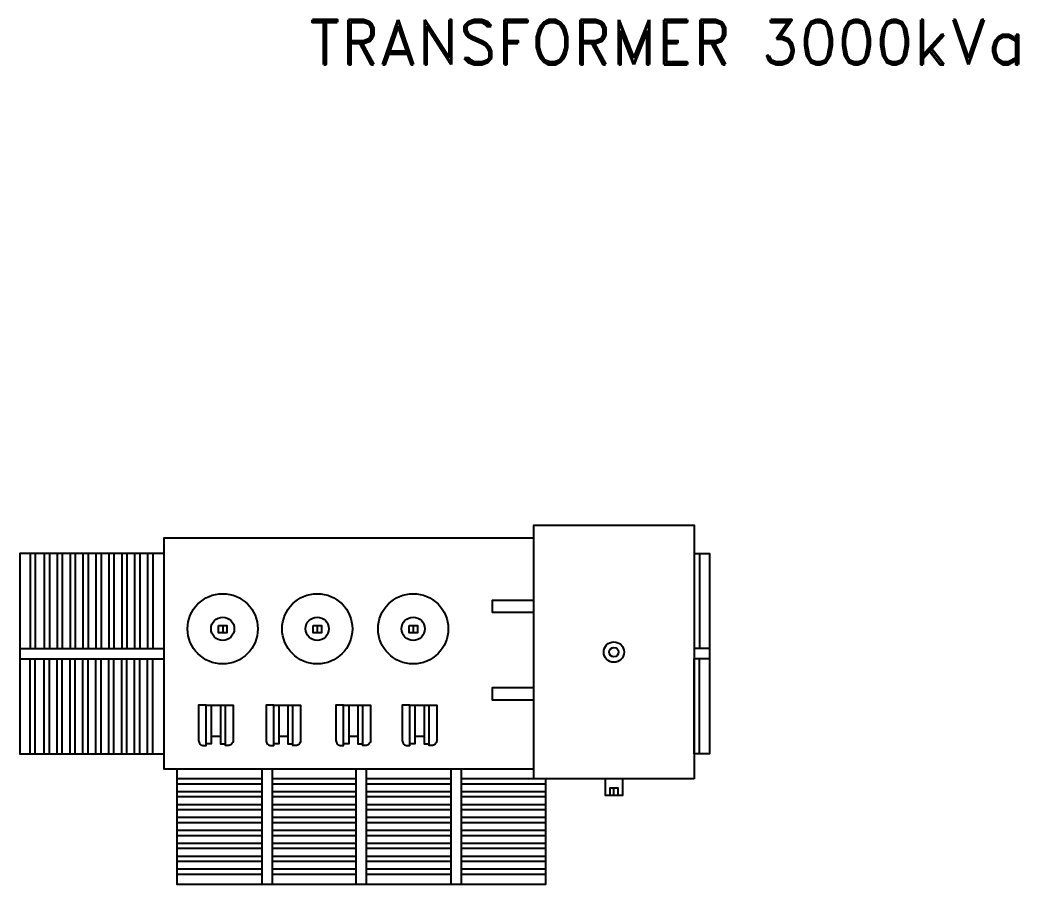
# Model space of a CAD drawing. Header units: millimetres. Extents: x 20927 to 53748, y 38421 to 54891.
# Drawn here: x 49207 to 51906, y 41481 to 43817 of the extents above; entities that cross this region are included whole.
import ezdxf
from ezdxf.enums import TextEntityAlignment as Align

# ---------------------------------------------------------------- set-up
doc = ezdxf.new("R2010")
doc.units = ezdxf.units.MM
for name, color, linetype in [('Btrans.', 2, 'Continuous'), ('DETAIL', 4, 'Continuous'), ('TRANS', 2, 'Continuous')]:
    doc.layers.add(name, color=color, linetype=linetype)
doc.styles.add('tx1', font='romand.shx')

msp = doc.modelspace()

# ---------------------------------------------------------------- linework, layer by layer
at = {"layer": 'DETAIL', "ltscale": 0.25}
for p, q in [((49234.5, 42374.6), (49234.5, 42117.7)), ((49248.5, 42374.6), (49248.5, 42117.7)), ((49272.7, 42374.6), (49272.7, 42117.7)), ((49286.7, 42374.6), (49286.7, 42117.7)), ((49307.7, 42374.6), (49307.7, 42117.7)), ((49321.6, 42374.6), (49321.6, 42117.7)), ((49342.6, 42374.6), (49342.6, 42117.7)), ((49356.5, 42374.6), (49356.5, 42117.7)), ((49377.5, 42374.6), (49377.5, 42117.7)), ((49391.4, 42374.6), (49391.4, 42117.7)), ((49412.4, 42374.6), (49412.4, 42117.7)), ((49426.3, 42374.6), (49426.3, 42117.7)), ((49447.3, 42374.6), (49447.3, 42117.7)), ((49461.2, 42374.6), (49461.2, 42117.7)), ((49482.2, 42374.6), (49482.2, 42117.7)), ((49496.1, 42374.6), (49496.1, 42117.7)), ((49517.1, 42374.6), (49517.1, 42117.7)), ((49531.1, 42374.6), (49531.1, 42117.7)), ((49552, 42374.6), (49552, 42117.7)), ((49566, 42374.6), (49566, 42117.7)), ((51030.7, 42374.6), (51030.7, 42117.7)), ((51044.6, 42374.6), (51044.6, 42117.7)), ((49207.1, 42117.7), (49596.5, 42117.7)), ((51072.1, 42117.7), (51030, 42117.7)), ((49207.1, 42089.8), (49596.5, 42089.8)), ((49234.5, 41832.9), (49234.5, 42089.8)), ((49248.5, 41832.9), (49248.5, 42089.8)), ((49272.7, 41832.9), (49272.7, 42089.8)), ((49286.7, 41832.9), (49286.7, 42089.8)), ((49307.7, 41832.9), (49307.7, 42089.8)), ((49321.6, 41832.9), (49321.6, 42089.8)), ((49342.6, 41832.9), (49342.6, 42089.8)), ((49356.5, 41832.9), (49356.5, 42089.8)), ((49377.5, 41832.9), (49377.5, 42089.8)), ((49391.4, 41832.9), (49391.4, 42089.8)), ((49412.4, 41832.9), (49412.4, 42089.8)), ((49426.3, 41832.9), (49426.3, 42089.8)), ((49447.3, 41832.9), (49447.3, 42089.8)), ((49461.2, 41832.9), (49461.2, 42089.8)), ((49482.2, 41832.9), (49482.2, 42089.8)), ((49496.1, 41832.9), (49496.1, 42089.8)), ((49517.1, 41832.9), (49517.1, 42089.8)), ((49531.1, 41832.9), (49531.1, 42089.8)), ((49552, 41832.9), (49552, 42089.8)), ((49566, 41832.9), (49566, 42089.8)), ((51072.1, 42089.8), (51030, 42089.8)), ((51030.7, 41832.9), (51030.7, 42089.8)), ((51044.6, 41832.9), (51044.6, 42089.8)), ((49710.9, 41964.3), (49762.8, 41964.3)), ((49893.4, 41964.3), (49945.2, 41964.3)), ((50082.3, 41964.3), (50134.2, 41964.3)), ((50261.7, 41964.3), (50313.5, 41964.3)), ((49862.3, 41481), (49862.3, 41792.8)), ((49890.3, 41481), (49890.3, 41792.8)), ((50116.2, 41481), (50116.2, 41792.8)), ((50144.1, 41481), (50144.1, 41792.8)), ((50372.8, 41481), (50372.8, 41792.8)), ((50400.7, 41481), (50400.7, 41792.8)), ((49631, 41766.2), (49862.3, 41766.2)), ((49890.3, 41766.2), (50116.2, 41766.2)), ((50144.1, 41766.2), (50372.8, 41766.2)), ((50400.7, 41766.2), (50596.4, 41766.2)), ((49631, 41752.2), (49862.3, 41752.2)), ((49631, 41731.3), (49862.3, 41731.3)), ((49890.3, 41752.2), (50116.2, 41752.2)), ((49890.3, 41731.3), (50116.2, 41731.3)), ((50144.1, 41752.2), (50372.8, 41752.2)), ((50144.1, 41731.3), (50372.8, 41731.3)), ((50400.7, 41752.2), (50629.3, 41752.2)), ((50400.7, 41731.3), (50629.3, 41731.3)), ((50813.2, 41720.4), (50813.2, 41740.9)), ((49631, 41717.3), (49862.3, 41717.3)), ((49890.3, 41717.3), (50116.2, 41717.3)), ((50144.1, 41717.3), (50372.8, 41717.3)), ((50400.7, 41717.3), (50629.3, 41717.3)), ((49631, 41696.4), (49862.3, 41696.4)), ((49631, 41682.4), (49862.3, 41682.4)), ((49890.3, 41696.4), (50116.2, 41696.4)), ((49890.3, 41682.4), (50116.2, 41682.4)), ((50144.1, 41696.4), (50372.8, 41696.4)), ((50144.1, 41682.4), (50372.8, 41682.4)), ((50400.7, 41696.4), (50629.3, 41696.4)), ((50400.7, 41682.4), (50629.3, 41682.4)), ((49631, 41661.5), (49862.3, 41661.5)), ((49631, 41647.5), (49862.3, 41647.5)), ((49890.3, 41661.5), (50116.2, 41661.5)), ((49890.3, 41647.5), (50116.2, 41647.5)), ((50144.1, 41661.5), (50372.8, 41661.5)), ((50144.1, 41647.5), (50372.8, 41647.5)), ((50400.7, 41661.5), (50629.3, 41661.5)), ((50400.7, 41647.5), (50629.3, 41647.5)), ((49631, 41626.6), (49862.3, 41626.6)), ((49890.3, 41626.6), (50116.2, 41626.6)), ((50144.1, 41626.6), (50372.8, 41626.6)), ((50400.7, 41626.6), (50629.3, 41626.6)), ((49631, 41612.6), (49862.3, 41612.6)), ((49890.3, 41612.6), (50116.2, 41612.6)), ((50144.1, 41612.6), (50372.8, 41612.6)), ((50400.7, 41612.6), (50629.3, 41612.6)), ((49631, 41591.7), (49862.3, 41591.7)), ((49631, 41577.7), (49862.3, 41577.7)), ((49890.3, 41591.7), (50116.2, 41591.7)), ((49890.3, 41577.7), (50116.2, 41577.7)), ((50144.1, 41591.7), (50372.8, 41591.7)), ((50144.1, 41577.7), (50372.8, 41577.7)), ((50400.7, 41591.7), (50629.3, 41591.7)), ((50400.7, 41577.7), (50629.3, 41577.7)), ((49631, 41556.7), (49862.3, 41556.7)), ((49631, 41542.8), (49862.3, 41542.8)), ((49890.3, 41556.7), (50116.2, 41556.7)), ((49890.3, 41542.8), (50116.2, 41542.8)), ((50144.1, 41556.7), (50372.8, 41556.7)), ((50144.1, 41542.8), (50372.8, 41542.8)), ((50400.7, 41556.7), (50629.3, 41556.7)), ((50400.7, 41542.8), (50629.3, 41542.8)), ((49631, 41521.8), (49862.3, 41521.8)), ((49890.3, 41521.8), (50116.2, 41521.8)), ((50144.1, 41521.8), (50372.8, 41521.8)), ((50400.7, 41521.8), (50629.3, 41521.8)), ((49631, 41507.9), (49862.3, 41507.9)), ((49890.3, 41507.9), (50116.2, 41507.9)), ((50144.1, 41507.9), (50372.8, 41507.9)), ((50400.7, 41507.9), (50629.3, 41507.9))]:
    msp.add_line(p, q, dxfattribs=at)
at = {"layer": 'DETAIL', "color": 241, "ltscale": 0.25}
for p, q in [((49755.3, 42180), (49755.3, 42160.1)), ((50011.1, 42180), (50011.1, 42160.1)), ((50270.6, 42180), (50270.6, 42160.1))]:
    msp.add_line(p, q, dxfattribs=at)
at = {"layer": 'DETAIL', "ltscale": 0.25}
msp.add_lwpolyline([(51030, 41765.1), (50596.4, 41765.1), (50596.4, 42451.1), (51030, 42451.1)], close=True, dxfattribs=at)
for points in [[(50596.4, 42214.9), (50484.7, 42214.9), (50484.7, 42248.7), (50596.4, 42248.7)], [(50596.4, 41978.4), (50484.7, 41978.4), (50484.7, 42012.2), (50596.4, 42012.2)], [(49724.6, 41964.3), (49724.6, 41860.3), (49710.9, 41860.3)], [(49749.1, 41964.3), (49749.1, 41860.3), (49762.8, 41860.3)], [(49907, 41964.3), (49907, 41860.3), (49893.4, 41860.3)], [(49931.6, 41964.3), (49931.6, 41860.3), (49945.2, 41860.3)], [(50096, 41964.3), (50096, 41860.3), (50082.3, 41860.3)], [(50120.6, 41964.3), (50120.6, 41860.3), (50134.2, 41860.3)], [(50275.3, 41964.3), (50275.3, 41860.3), (50261.7, 41860.3)], [(50299.9, 41964.3), (50299.9, 41860.3), (50313.5, 41860.3)], [(49724.6, 41880.4), (49749.1, 41880.4)], [(49907, 41880.4), (49931.6, 41880.4)], [(50096, 41880.4), (50120.6, 41880.4)], [(50275.3, 41880.4), (50299.9, 41880.4)], [(50836.3, 41765.1), (50836.3, 41720.4), (50790.1, 41720.4), (50790.1, 41765.1)], [(50802.8, 41720.4), (50802.8, 41740.9), (50823.6, 41740.9), (50823.6, 41720.4)]]:
    msp.add_lwpolyline(points, dxfattribs=at)
at = {"layer": 'DETAIL', "color": 241, "ltscale": 0.25}
for points in [[(49744, 42180), (49766.7, 42180), (49766.7, 42160.1), (49744, 42160.1)], [(49999.8, 42180), (50022.4, 42180), (50022.4, 42160.1), (49999.8, 42160.1)], [(50259.3, 42180), (50281.9, 42180), (50281.9, 42160.1), (50259.3, 42160.1)]]:
    msp.add_lwpolyline(points, close=True, dxfattribs=at)
for points in [[(49710.9, 41964.2), (49690.2, 41964.2), (49690.2, 41869.4, 0.414214), (49704.2, 41855.4), (49710.9, 41855.4)], [(49762.8, 41964.2), (49783.5, 41964.2), (49783.5, 41869.4, -0.414214), (49769.5, 41855.4), (49762.8, 41855.4)], [(49893.4, 41964.2), (49872.7, 41964.2), (49872.7, 41869.4, 0.414214), (49886.6, 41855.4), (49893.4, 41855.4)], [(49945.2, 41964.2), (49965.9, 41964.2), (49965.9, 41869.4, -0.414214), (49951.9, 41855.4), (49945.2, 41855.4)], [(50082.3, 41964.2), (50061.7, 41964.2), (50061.7, 41869.4, 0.414214), (50075.6, 41855.4), (50082.3, 41855.4)], [(50134.2, 41964.2), (50154.9, 41964.2), (50154.9, 41869.4, -0.414214), (50140.9, 41855.4), (50134.2, 41855.4)], [(50261.7, 41964.2), (50241, 41964.2), (50241, 41869.4, 0.414214), (50255, 41855.4), (50261.7, 41855.4)], [(50313.5, 41964.2), (50334.2, 41964.2), (50334.2, 41869.4, -0.414214), (50320.3, 41855.4), (50313.5, 41855.4)]]:
    msp.add_lwpolyline(points, format="xyb", close=True, dxfattribs=at)
at = {"layer": 'DETAIL', "ltscale": 0.25}
for centre in [(49755.3, 42171.1), (50011, 42171.1), (50270.5, 42171.1)]:
    msp.add_circle(centre, 95, dxfattribs=at)
at = {"layer": 'DETAIL', "color": 241, "ltscale": 0.25}
for centre, radius in [((49755.3, 42171.1), 31.4), ((50011, 42171.1), 31.4), ((50270.5, 42171.1), 31.4), ((50813.2, 42108.1), 27.6), ((50813.2, 42108.1), 12.8)]:
    msp.add_circle(centre, radius, dxfattribs=at)
at = {"layer": 'TRANS', "ltscale": 0.25}
for points in [[(50596.4, 42416), (49596.5, 42416), (49596.5, 41792.8), (50596.4, 41792.8)], [(49596.5, 42374.6), (49207.1, 42374.6), (49207.1, 41832.9), (49596.5, 41832.9)], [(51030, 42374.6), (51072.1, 42374.6), (51072.1, 41832.9), (51030, 41832.9)], [(49631, 41792.8), (49631, 41481), (50629.3, 41481), (50629.3, 41765.1)]]:
    msp.add_lwpolyline(points, dxfattribs=at)

# ---------------------------------------------------------------- texts
at = {"layer": 'Btrans.', "style": 'tx1'}
msp.add_text('TRANSFORMER 3000kVa', height=120, dxfattribs=at).set_placement((50957.3, 43757.4), align=Align.MIDDLE_CENTER)

doc.saveas('drawing.dxf')
